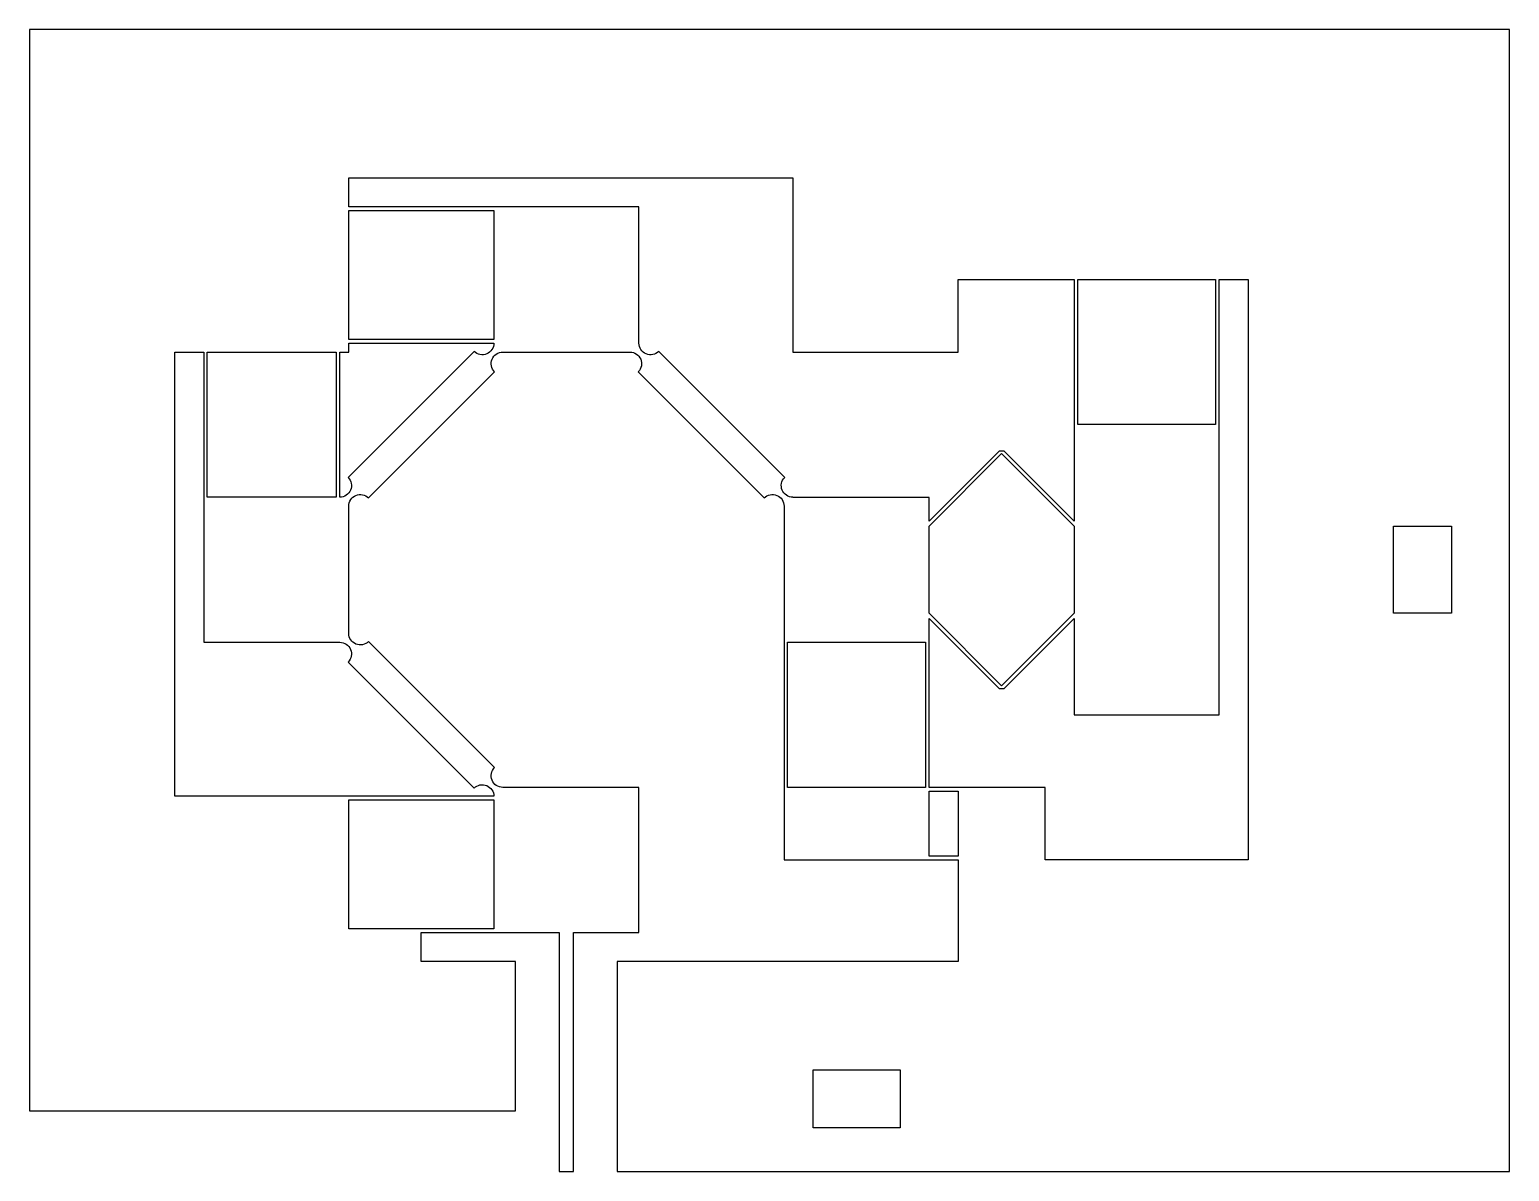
# Model space of a CAD drawing. Header units: millimetres. Extents: x -168 to 240, y -66 to 249.
import ezdxf

# ---------------------------------------------------------------- set-up
doc = ezdxf.new("R2010")
doc.units = ezdxf.units.MM

msp = doc.modelspace()

# ---------------------------------------------------------------- linework, layer by layer
for points in [[(240, 248.91), (-168, 248.91), (-168, -49.14), (-34, -49.14), (-34, -8), (-60, -8), (-60, 0), (-22, 0), (-22, -65.87), (-18, -65.87), (-18, 0), (0, 0), (0, 40), (-37.54, 40, -0.668179), (-39.81, 45.46), (-74.54, 80.19, -0.668179), (-80, 82.46), (-80, 117.54, -0.668179), (-74.54, 119.81), (-39.81, 154.54, -0.668179), (-37.54, 160), (-2.46, 160, -0.668179), (-0.19, 154.54), (34.54, 119.81, -0.668179), (40, 117.54), (40, 20), (88, 20), (88, -8), (-6, -8), (-6, -65.87), (240, -65.87)], [(42.46, 119.9), (42.46, 120, -0.668179), (40.19, 125.46), (5.46, 160.19, -0.668179), (0, 162.46), (0, 200), (-80, 200), (-80, 208), (42.46, 208), (42.46, 160), (80, 160), (80, 160), (88, 160), (88, 180), (120, 180), (120, 113.41), (100.71, 132.71), (99.29, 132.71), (80, 113.41), (80, 119.9)], [(-120, 160), (-120, 80), (-82.46, 80, -0.668179), (-80.19, 74.54), (-45.46, 39.81, -0.668179), (-40, 37.54), (-128, 37.54), (-128, 160)], [(-82.46, 160), (-80, 160), (-80, 162.46), (-40, 162.46, -0.668179), (-45.46, 160.19), (-80.19, 125.46, -0.668179), (-82.46, 120)]]:
    msp.add_lwpolyline(points, format="xyb", close=True)
for points in [[(-80, 163.46), (-80, 199), (-40, 199), (-40, 163.46)], [(120, 60), (160, 60), (160, 180), (168, 180), (168, 20), (112, 20), (112, 40), (80, 40), (80, 86.59), (99.29, 67.29), (100.71, 67.29), (120, 86.59)], [(159, 140), (121, 140), (121, 180), (159, 180)], [(-83.46, 160), (-83.46, 120), (-119, 120), (-119, 160)], [(80, 88), (80, 112), (100, 132), (120, 112), (120, 88), (100, 68)], [(208, 112), (224, 112), (224, 88), (208, 88)], [(41, 80), (79, 80), (79, 40), (41, 40)], [(88, 21), (80, 21), (80, 39), (88, 39)], [(-40, 1), (-80, 1), (-80, 36.54), (-40, 36.54)], [(72, -37.87), (72, -53.87), (48, -53.87), (48, -37.87)]]:
    msp.add_lwpolyline(points, close=True)

doc.saveas('drawing.dxf')
